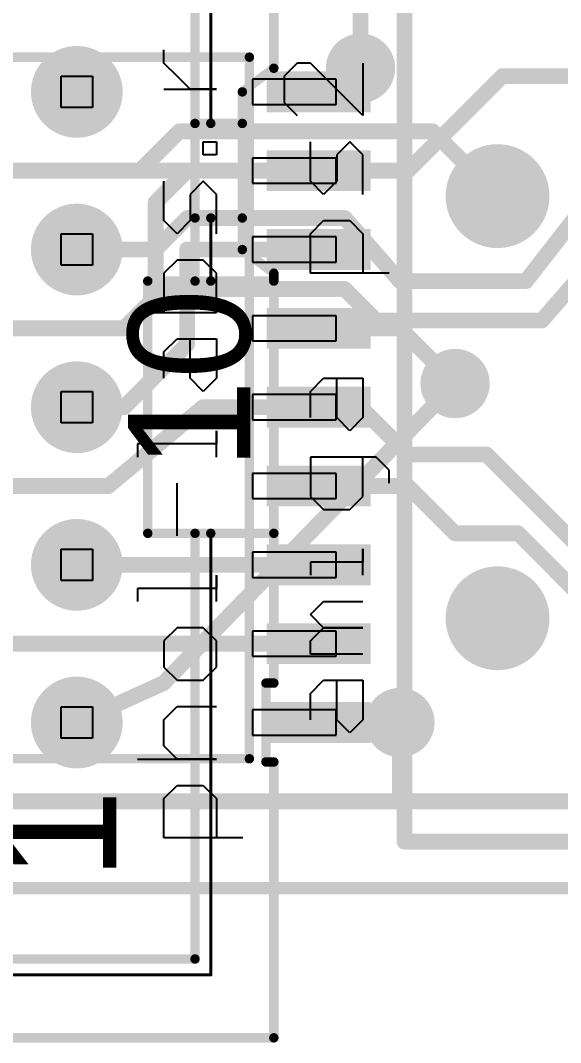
# Model space of a CAD drawing. Header units: millimetres. Extents: x 20 to 63.1, y 15.7 to 51.1.
# Drawn here: x 43.16 to 51.86, y 22.53 to 39 of the extents above; entities that cross this region are included whole.
import ezdxf

# ---------------------------------------------------------------- set-up
doc = ezdxf.new("R2010")
doc.units = ezdxf.units.MM
for name, color, linetype in [('BottomLayer', 5, 'Continuous'), ('BottomPaste', 16, 'Continuous'), ('BottomSolder', 6, 'Continuous'), ('KeepOutLayer', 6, 'Continuous'), ('Mechanical3', 76, 'Continuous'), ('Mechanical4', 56, 'Continuous'), ('Mechanical5', 56, 'Continuous'), ('Mechanical7', 56, 'Continuous'), ('Mechanical8', 56, 'Continuous'), ('MultiLayer', 9, 'Continuous'), ('PadHoleLayer', 156, 'Continuous'), ('TopLayer', 1, 'Continuous'), ('TopOverlay', 2, 'Continuous'), ('TopSolder', 216, 'Continuous'), ('ViaHoleLayer', 16, 'Continuous')]:
    doc.layers.add(name, color=color, linetype=linetype)

# ---------------------------------------------------------------- blocks, each defined once
blk = doc.blocks.new('ML10_1')
at = {"layer": 'BottomLayer', "const_width": 0.664}
for points in [[(-5.158, -1.27, 1), (-4.494, -1.27, 1)], [(-2.618, -1.27, 1), (-1.954, -1.27, 1)], [(-0.078, -1.27, 1), (0.586, -1.27, 1)], [(2.462, -1.27, 1), (3.126, -1.27, 1)], [(5.002, -1.27, 1), (5.666, -1.27, 1)]]:
    blk.add_lwpolyline(points, format="xyb", close=True, dxfattribs=at)
at = {"layer": 'BottomSolder', "const_width": 0.739}
for points in [[(-5.196, -1.27, 1), (-4.456, -1.27, 1)], [(-2.656, -1.27, 1), (-1.916, -1.27, 1)], [(-0.116, -1.27, 1), (0.624, -1.27, 1)], [(2.424, -1.27, 1), (3.164, -1.27, 1)], [(4.964, -1.27, 1), (5.704, -1.27, 1)]]:
    blk.add_lwpolyline(points, format="xyb", close=True, dxfattribs=at)
at = {"layer": 'Mechanical3'}
for p, q in [((-5.08, -1.524), (-5.08, -1.016)), ((-5.08, -1.016), (-4.572, -1.016)), ((-4.572, -1.016), (-4.572, -1.524)), ((-2.54, -1.524), (-2.54, -1.016)), ((-2.54, -1.016), (-2.032, -1.016)), ((-2.032, -1.016), (-2.032, -1.524)), ((0, -1.524), (0, -1.016)), ((0, -1.016), (0.508, -1.016)), ((0.508, -1.016), (0.508, -1.524)), ((2.54, -1.524), (2.54, -1.016)), ((2.54, -1.016), (3.048, -1.016)), ((3.048, -1.016), (3.048, -1.524)), ((5.08, -1.524), (5.08, -1.016)), ((5.08, -1.016), (5.588, -1.016)), ((5.588, -1.016), (5.588, -1.524)), ((-4.572, -1.524), (-5.08, -1.524)), ((-2.032, -1.524), (-2.54, -1.524)), ((0.508, -1.524), (0, -1.524)), ((3.048, -1.524), (2.54, -1.524)), ((5.588, -1.524), (5.08, -1.524))]:
    blk.add_line(p, q, dxfattribs=at)
at = {"layer": 'Mechanical7'}
for points, const_width in [([(-9.906, 4.445), (-9.906, -4.445)], 0.152), ([(-8.89, 3.429), (-8.89, -3.429)], 0.0508), ([(-8.636, 3.175), (-8.636, -3.175)], 0.152), ([(-1.778, -2.413), (-1.778, -3.175)], 0.152), ([(-1.778, -2.413), (2.286, -2.413)], 0.152), ([(2.286, -2.413), (2.286, -3.175)], 0.152), ([(-8.636, -3.175), (-1.778, -3.175)], 0.152), ([(-1.778, -3.175), (-1.778, -3.429)], 0.152), ([(2.286, -3.175), (3.302, -3.175)], 0.152), ([(2.286, -3.175), (2.286, -3.429)], 0.152), ([(3.302, -3.175), (4.826, -3.175)], 0.152), ([(3.302, -3.175), (3.302, -3.429)], 0.152), ([(4.826, -3.175), (4.826, -3.429)], 0.152), ([(4.826, -3.175), (9.144, -3.175)], 0.152), ([(-8.89, -3.429), (-1.778, -3.429)], 0.0508), ([(-1.778, -3.429), (-1.778, -4.445)], 0.152), ([(2.286, -3.429), (2.286, -4.445)], 0.152), ([(2.286, -3.429), (3.302, -3.429)], 0.0508), ([(3.302, -3.429), (3.302, -3.937)], 0.152), ([(4.826, -3.429), (4.826, -3.937)], 0.152), ([(4.826, -3.429), (9.398, -3.429)], 0.0508), ([(2.794, -3.937), (2.413, -4.445)], 0.152), ([(2.794, -3.937), (3.302, -3.937)], 0.152), ([(3.302, -3.937), (4.826, -3.937)], 0.152), ([(4.826, -3.937), (5.334, -3.937)], 0.152), ([(5.334, -3.937), (5.715, -4.445)], 0.152), ([(-5.461, -4.318), (-5.461, -4.445)], 0.152), ([(-5.461, -4.318), (-4.191, -4.318)], 0.152), ([(-4.191, -4.318), (-4.191, -4.445)], 0.152), ([(-9.906, -4.445), (-5.461, -4.445)], 0.152), ([(-4.191, -4.445), (-1.778, -4.445)], 0.152), ([(-1.778, -4.445), (2.286, -4.445)], 0.152), ([(2.286, -4.445), (2.413, -4.445)], 0.152), ([(5.715, -4.445), (10.414, -4.445)], 0.152)]:
    blk.add_lwpolyline(points, dxfattribs=dict(at, const_width=const_width))
for points, const_width in [([(-1.816, -2.413, 1), (-1.74, -2.413, 1)], 0.0762), ([(-1.816, -2.413, 1), (-1.74, -2.413, 1)], 0.0762), ([(2.248, -2.413, 1), (2.324, -2.413, 1)], 0.0762), ([(2.248, -2.413, 1), (2.324, -2.413, 1)], 0.0762), ([(-8.674, -3.175, 1), (-8.598, -3.175, 1)], 0.0762), ([(-8.674, -3.175, 1), (-8.598, -3.175, 1)], 0.0762), ([(-1.816, -3.175, 1), (-1.74, -3.175, 1)], 0.0762), ([(-1.816, -3.175, 1), (-1.74, -3.175, 1)], 0.0762), ([(-1.816, -3.175, 1), (-1.74, -3.175, 1)], 0.0762), ([(2.248, -3.175, 1), (2.324, -3.175, 1)], 0.0762), ([(2.248, -3.175, 1), (2.324, -3.175, 1)], 0.0762), ([(2.248, -3.175, 1), (2.324, -3.175, 1)], 0.0762), ([(3.264, -3.175, 1), (3.34, -3.175, 1)], 0.0762), ([(3.264, -3.175, 1), (3.34, -3.175, 1)], 0.0762), ([(3.264, -3.175, 1), (3.34, -3.175, 1)], 0.0762), ([(4.788, -3.175, 1), (4.864, -3.175, 1)], 0.0762), ([(4.788, -3.175, 1), (4.864, -3.175, 1)], 0.0762), ([(4.788, -3.175, 1), (4.864, -3.175, 1)], 0.0762), ([(-8.903, -3.429, 1), (-8.877, -3.429, 1)], 0.0254), ([(-8.903, -3.429, 1), (-8.877, -3.429, 1)], 0.0254), ([(-1.816, -3.429, 1), (-1.74, -3.429, 1)], 0.0762), ([(-1.816, -3.429, 1), (-1.74, -3.429, 1)], 0.0762), ([(-1.791, -3.429, 1), (-1.765, -3.429, 1)], 0.0254), ([(2.248, -3.429, 1), (2.324, -3.429, 1)], 0.0762), ([(2.248, -3.429, 1), (2.324, -3.429, 1)], 0.0762), ([(2.273, -3.429, 1), (2.299, -3.429, 1)], 0.0254), ([(3.264, -3.429, 1), (3.34, -3.429, 1)], 0.0762), ([(3.264, -3.429, 1), (3.34, -3.429, 1)], 0.0762), ([(3.289, -3.429, 1), (3.315, -3.429, 1)], 0.0254), ([(4.788, -3.429, 1), (4.864, -3.429, 1)], 0.0762), ([(4.788, -3.429, 1), (4.864, -3.429, 1)], 0.0762), ([(4.813, -3.429, 1), (4.839, -3.429, 1)], 0.0254), ([(2.756, -3.937, 1), (2.832, -3.937, 1)], 0.0762), ([(2.756, -3.937, 1), (2.832, -3.937, 1)], 0.0762), ([(3.264, -3.937, 1), (3.34, -3.937, 1)], 0.0762), ([(3.264, -3.937, 1), (3.34, -3.937, 1)], 0.0762), ([(3.264, -3.937, 1), (3.34, -3.937, 1)], 0.0762), ([(4.788, -3.937, 1), (4.864, -3.937, 1)], 0.0762), ([(4.788, -3.937, 1), (4.864, -3.937, 1)], 0.0762), ([(4.788, -3.937, 1), (4.864, -3.937, 1)], 0.0762), ([(5.296, -3.937, 1), (5.372, -3.937, 1)], 0.0762), ([(5.296, -3.937, 1), (5.372, -3.937, 1)], 0.0762), ([(-5.499, -4.318, 1), (-5.423, -4.318, 1)], 0.0762), ([(-5.499, -4.318, 1), (-5.423, -4.318, 1)], 0.0762), ([(-4.229, -4.318, 1), (-4.153, -4.318, 1)], 0.0762), ([(-4.229, -4.318, 1), (-4.153, -4.318, 1)], 0.0762), ([(-9.944, -4.445, 1), (-9.868, -4.445, 1)], 0.0762), ([(-9.944, -4.445, 1), (-9.868, -4.445, 1)], 0.0762), ([(-5.499, -4.445, 1), (-5.423, -4.445, 1)], 0.0762), ([(-5.499, -4.445, 1), (-5.423, -4.445, 1)], 0.0762), ([(-4.229, -4.445, 1), (-4.153, -4.445, 1)], 0.0762), ([(-4.229, -4.445, 1), (-4.153, -4.445, 1)], 0.0762), ([(-1.816, -4.445, 1), (-1.74, -4.445, 1)], 0.0762), ([(-1.816, -4.445, 1), (-1.74, -4.445, 1)], 0.0762), ([(-1.816, -4.445, 1), (-1.74, -4.445, 1)], 0.0762), ([(2.248, -4.445, 1), (2.324, -4.445, 1)], 0.0762), ([(2.248, -4.445, 1), (2.324, -4.445, 1)], 0.0762), ([(2.248, -4.445, 1), (2.324, -4.445, 1)], 0.0762), ([(2.375, -4.445, 1), (2.451, -4.445, 1)], 0.0762), ([(2.375, -4.445, 1), (2.451, -4.445, 1)], 0.0762), ([(5.677, -4.445, 1), (5.753, -4.445, 1)], 0.0762), ([(5.677, -4.445, 1), (5.753, -4.445, 1)], 0.0762)]:
    blk.add_lwpolyline(points, format="xyb", close=True, dxfattribs=dict(at, const_width=const_width))
at = {"layer": 'PadHoleLayer', "const_width": 0.457}
for points in [[(-5.055, -1.27, 1), (-4.597, -1.27, 1)], [(-2.515, -1.27, 1), (-2.057, -1.27, 1)], [(0.025, -1.27, 1), (0.483, -1.27, 1)], [(2.565, -1.27, 1), (3.023, -1.27, 1)], [(5.105, -1.27, 1), (5.563, -1.27, 1)]]:
    blk.add_lwpolyline(points, format="xyb", close=True, dxfattribs=at)
at = {"layer": 'TopLayer', "const_width": 0.664}
for points in [[(-5.158, -1.27, 1), (-4.494, -1.27, 1)], [(-2.618, -1.27, 1), (-1.954, -1.27, 1)], [(-0.078, -1.27, 1), (0.586, -1.27, 1)], [(2.462, -1.27, 1), (3.126, -1.27, 1)], [(5.002, -1.27, 1), (5.666, -1.27, 1)]]:
    blk.add_lwpolyline(points, format="xyb", close=True, dxfattribs=at)
at = {"layer": 'TopSolder', "const_width": 0.739}
for points in [[(-5.196, -1.27, 1), (-4.456, -1.27, 1)], [(-2.656, -1.27, 1), (-1.916, -1.27, 1)], [(-0.116, -1.27, 1), (0.624, -1.27, 1)], [(2.424, -1.27, 1), (3.164, -1.27, 1)], [(4.964, -1.27, 1), (5.704, -1.27, 1)]]:
    blk.add_lwpolyline(points, format="xyb", close=True, dxfattribs=at)
at = {"layer": 'Mechanical7'}
for s, height, p in [('1', 1.968, (-7.366, -1.905)), ('10', 1.9685, (-0.762, -4.064))]:
    blk.add_text(s, height=height, dxfattribs=at).set_placement(p)
blk = doc.blocks.new('MINIDIN6PCB_2')
at = {"layer": 'BottomLayer'}
for points, const_width in [([(-3.527, 4.65, 1), (-2.765, 4.65, 1)], 0.762), ([(3.273, 4.65, 1), (4.035, 4.65, 1)], 0.762), ([(-3.527, 2.15, 1), (-2.765, 2.15, 1)], 0.762), ([(-1.427, 2.15, 1), (-0.665, 2.15, 1)], 0.762), ([(1.173, 2.15, 1), (1.935, 2.15, 1)], 0.762), ([(3.273, 2.15, 1), (4.035, 2.15, 1)], 0.762), ([(-0.613, -1.65, 1), (1.121, -1.65, 1)], 1.734)]:
    blk.add_lwpolyline(points, format="xyb", close=True, dxfattribs=dict(at, const_width=const_width))
at = {"layer": 'BottomSolder'}
for points, const_width in [([(-3.565, 4.65, 1), (-2.728, 4.65, 1)], 0.837), ([(3.236, 4.65, 1), (4.073, 4.65, 1)], 0.837), ([(-3.565, 2.15, 1), (-2.728, 2.15, 1)], 0.837), ([(-1.464, 2.15, 1), (-0.627, 2.15, 1)], 0.837), ([(1.135, 2.15, 1), (1.972, 2.15, 1)], 0.837), ([(3.236, 2.15, 1), (4.073, 2.15, 1)], 0.837), ([(-0.65, -1.65, 1), (1.158, -1.65, 1)], 1.809)]:
    blk.add_lwpolyline(points, format="xyb", close=True, dxfattribs=dict(at, const_width=const_width))
at = {"layer": 'Mechanical5', "const_width": 0.254}
for points in [[(-5.246, -3.85), (-4.746, -3.85)], [(-4.246, -3.85), (-3.746, -3.85)], [(-3.246, -3.85), (-2.746, -3.85)], [(-2.246, -3.85), (-1.746, -3.85)], [(-1.246, -3.85), (-0.746, -3.85)], [(1.254, -3.85), (1.754, -3.85)], [(2.254, -3.85), (2.754, -3.85)], [(3.254, -3.85), (3.754, -3.85)], [(4.254, -3.85), (4.754, -3.85)], [(5.254, -3.85), (5.754, -3.85)], [(-5.246, -4.35), (-5.246, -4.85)], [(5.754, -4.35), (5.754, -4.85)], [(-0.496, -4.85), (0.954, -4.85)], [(-0.496, -4.85), (-0.496, -6.25)], [(0.954, -4.85), (0.954, -6.25)], [(-5.246, -5.35), (-5.246, -5.85)], [(5.754, -5.35), (5.754, -5.85)]]:
    blk.add_lwpolyline(points, dxfattribs=at)
at = {"layer": 'Mechanical5', "const_width": 0.127}
for points in [[(-5.31, -3.85, 1), (-5.183, -3.85, 1)], [(-4.809, -3.85, 1), (-4.682, -3.85, 1)], [(-4.31, -3.85, 1), (-4.183, -3.85, 1)], [(-3.809, -3.85, 1), (-3.682, -3.85, 1)], [(-3.31, -3.85, 1), (-3.183, -3.85, 1)], [(-2.809, -3.85, 1), (-2.682, -3.85, 1)], [(-2.31, -3.85, 1), (-2.183, -3.85, 1)], [(-1.809, -3.85, 1), (-1.682, -3.85, 1)], [(-1.31, -3.85, 1), (-1.183, -3.85, 1)], [(-0.809, -3.85, 1), (-0.682, -3.85, 1)], [(1.19, -3.85, 1), (1.317, -3.85, 1)], [(1.691, -3.85, 1), (1.818, -3.85, 1)], [(2.19, -3.85, 1), (2.317, -3.85, 1)], [(2.691, -3.85, 1), (2.818, -3.85, 1)], [(3.19, -3.85, 1), (3.317, -3.85, 1)], [(3.691, -3.85, 1), (3.818, -3.85, 1)], [(4.19, -3.85, 1), (4.317, -3.85, 1)], [(4.691, -3.85, 1), (4.818, -3.85, 1)], [(5.19, -3.85, 1), (5.317, -3.85, 1)], [(5.691, -3.85, 1), (5.818, -3.85, 1)], [(-5.31, -4.35, 1), (-5.183, -4.35, 1)], [(5.691, -4.35, 1), (5.818, -4.35, 1)], [(-5.31, -4.85, 1), (-5.183, -4.85, 1)], [(-0.56, -4.85, 1), (-0.433, -4.85, 1)], [(-0.56, -4.85, 1), (-0.433, -4.85, 1)], [(0.891, -4.85, 1), (1.018, -4.85, 1)], [(0.891, -4.85, 1), (1.018, -4.85, 1)], [(5.691, -4.85, 1), (5.818, -4.85, 1)], [(-5.31, -5.35, 1), (-5.183, -5.35, 1)], [(5.691, -5.35, 1), (5.818, -5.35, 1)], [(-5.31, -5.85, 1), (-5.183, -5.85, 1)], [(5.691, -5.85, 1), (5.818, -5.85, 1)], [(-0.56, -6.25, 1), (-0.433, -6.25, 1)], [(0.891, -6.25, 1), (1.018, -6.25, 1)]]:
    blk.add_lwpolyline(points, format="xyb", close=True, dxfattribs=at)
at = {"layer": 'Mechanical7', "const_width": 0.254}
for points in [[(-6.746, 6.15), (-6.746, -6.25)], [(-6.746, 6.15), (7.254, 6.15)], [(7.254, 6.15), (7.254, -6.25)], [(-6.746, -6.25), (7.254, -6.25)]]:
    blk.add_lwpolyline(points, dxfattribs=at)
at = {"layer": 'Mechanical7', "const_width": 0.127}
for points in [[(-6.809, 6.15, 1), (-6.682, 6.15, 1)], [(-6.809, 6.15, 1), (-6.682, 6.15, 1)], [(7.19, 6.15, 1), (7.317, 6.15, 1)], [(7.19, 6.15, 1), (7.317, 6.15, 1)], [(-6.809, -6.25, 1), (-6.682, -6.25, 1)], [(-6.809, -6.25, 1), (-6.682, -6.25, 1)], [(7.19, -6.25, 1), (7.317, -6.25, 1)], [(7.19, -6.25, 1), (7.317, -6.25, 1)]]:
    blk.add_lwpolyline(points, format="xyb", close=True, dxfattribs=at)
at = {"layer": 'MultiLayer', "const_width": 0.762}
for points in [[(-3.527, 4.65, 1), (-2.765, 4.65, 1)], [(3.273, 4.65, 1), (4.035, 4.65, 1)], [(-3.527, 2.15, 1), (-2.765, 2.15, 1)], [(-1.427, 2.15, 1), (-0.665, 2.15, 1)], [(1.173, 2.15, 1), (1.935, 2.15, 1)], [(3.273, 2.15, 1), (4.035, 2.15, 1)]]:
    blk.add_lwpolyline(points, format="xyb", close=True, dxfattribs=at)
at = {"layer": 'PadHoleLayer'}
for points, const_width in [([(-3.4, 4.65, 1), (-2.892, 4.65, 1)], 0.508), ([(3.4, 4.65, 1), (3.908, 4.65, 1)], 0.508), ([(-3.4, 2.15, 1), (-2.892, 2.15, 1)], 0.508), ([(-1.3, 2.15, 1), (-0.792, 2.15, 1)], 0.508), ([(1.3, 2.15, 1), (1.808, 2.15, 1)], 0.508), ([(3.4, 2.15, 1), (3.908, 2.15, 1)], 0.508), ([(-0.324, -1.65, 1), (0.832, -1.65, 1)], 1.156)]:
    blk.add_lwpolyline(points, format="xyb", close=True, dxfattribs=dict(at, const_width=const_width))
at = {"layer": 'TopLayer'}
for points, const_width in [([(-3.527, 4.65, 1), (-2.765, 4.65, 1)], 0.762), ([(3.273, 4.65, 1), (4.035, 4.65, 1)], 0.762), ([(-3.527, 2.15, 1), (-2.765, 2.15, 1)], 0.762), ([(-1.427, 2.15, 1), (-0.665, 2.15, 1)], 0.762), ([(1.173, 2.15, 1), (1.935, 2.15, 1)], 0.762), ([(3.273, 2.15, 1), (4.035, 2.15, 1)], 0.762), ([(-0.613, -1.65, 1), (1.121, -1.65, 1)], 1.734)]:
    blk.add_lwpolyline(points, format="xyb", close=True, dxfattribs=dict(at, const_width=const_width))
at = {"layer": 'TopSolder'}
for points, const_width in [([(-3.565, 4.65, 1), (-2.728, 4.65, 1)], 0.837), ([(3.236, 4.65, 1), (4.073, 4.65, 1)], 0.837), ([(-3.565, 2.15, 1), (-2.728, 2.15, 1)], 0.837), ([(-1.464, 2.15, 1), (-0.627, 2.15, 1)], 0.837), ([(1.135, 2.15, 1), (1.972, 2.15, 1)], 0.837), ([(3.236, 2.15, 1), (4.073, 2.15, 1)], 0.837), ([(-0.65, -1.65, 1), (1.158, -1.65, 1)], 1.809)]:
    blk.add_lwpolyline(points, format="xyb", close=True, dxfattribs=dict(at, const_width=const_width))
blk = doc.blocks.new('SO18_10101020_B_3')
at = {"layer": 'BottomLayer'}
for points in [[(-5.588, 4.026), (-5.08, 4.026), (-5.588, 5.55), (-5.08, 5.55)], [(-4.318, 4.026), (-3.81, 4.026), (-4.318, 5.55), (-3.81, 5.55)], [(-3.048, 4.026), (-2.54, 4.026), (-3.048, 5.55), (-2.54, 5.55)], [(-1.778, 4.026), (-1.27, 4.026), (-1.778, 5.55), (-1.27, 5.55)], [(-0.508, 4.026), (0, 4.026), (-0.508, 5.55), (0, 5.55)], [(0.762, 4.026), (1.27, 4.026), (0.762, 5.55), (1.27, 5.55)], [(2.032, 4.026), (2.54, 4.026), (2.032, 5.55), (2.54, 5.55)], [(3.302, 4.026), (3.81, 4.026), (3.302, 5.55), (3.81, 5.55)], [(4.572, 4.026), (5.08, 4.026), (4.572, 5.55), (5.08, 5.55)], [(-5.588, -5.55), (-5.08, -5.55), (-5.588, -4.026), (-5.08, -4.026)], [(-4.318, -5.55), (-3.81, -5.55), (-4.318, -4.026), (-3.81, -4.026)], [(-3.048, -5.55), (-2.54, -5.55), (-3.048, -4.026), (-2.54, -4.026)], [(-1.778, -5.55), (-1.27, -5.55), (-1.778, -4.026), (-1.27, -4.026)], [(-0.508, -5.55), (0, -5.55), (-0.508, -4.026), (0, -4.026)], [(0.762, -5.55), (1.27, -5.55), (0.762, -4.026), (1.27, -4.026)], [(2.032, -5.55), (2.54, -5.55), (2.032, -4.026), (2.54, -4.026)], [(3.302, -5.55), (3.81, -5.55), (3.302, -4.026), (3.81, -4.026)], [(4.572, -5.55), (5.08, -5.55), (4.572, -4.026), (5.08, -4.026)]]:
    blk.add_solid(points, dxfattribs=at)
at = {"layer": 'BottomPaste'}
for points in [[(-5.588, 4.026), (-5.08, 4.026), (-5.588, 5.55), (-5.08, 5.55)], [(-4.318, 4.026), (-3.81, 4.026), (-4.318, 5.55), (-3.81, 5.55)], [(-3.048, 4.026), (-2.54, 4.026), (-3.048, 5.55), (-2.54, 5.55)], [(-1.778, 4.026), (-1.27, 4.026), (-1.778, 5.55), (-1.27, 5.55)], [(-0.508, 4.026), (0, 4.026), (-0.508, 5.55), (0, 5.55)], [(0.762, 4.026), (1.27, 4.026), (0.762, 5.55), (1.27, 5.55)], [(2.032, 4.026), (2.54, 4.026), (2.032, 5.55), (2.54, 5.55)], [(3.302, 4.026), (3.81, 4.026), (3.302, 5.55), (3.81, 5.55)], [(4.572, 4.026), (5.08, 4.026), (4.572, 5.55), (5.08, 5.55)], [(-5.588, -5.55), (-5.08, -5.55), (-5.588, -4.026), (-5.08, -4.026)], [(-4.318, -5.55), (-3.81, -5.55), (-4.318, -4.026), (-3.81, -4.026)], [(-3.048, -5.55), (-2.54, -5.55), (-3.048, -4.026), (-2.54, -4.026)], [(-1.778, -5.55), (-1.27, -5.55), (-1.778, -4.026), (-1.27, -4.026)], [(-0.508, -5.55), (0, -5.55), (-0.508, -4.026), (0, -4.026)], [(0.762, -5.55), (1.27, -5.55), (0.762, -4.026), (1.27, -4.026)], [(2.032, -5.55), (2.54, -5.55), (2.032, -4.026), (2.54, -4.026)], [(3.302, -5.55), (3.81, -5.55), (3.302, -4.026), (3.81, -4.026)], [(4.572, -5.55), (5.08, -5.55), (4.572, -4.026), (5.08, -4.026)]]:
    blk.add_solid(points, dxfattribs=at)
at = {"layer": 'BottomSolder'}
for points in [[(-5.663, 3.951), (-5.005, 3.951), (-5.663, 5.625), (-5.005, 5.625)], [(-4.393, 3.951), (-3.735, 3.951), (-4.393, 5.625), (-3.735, 5.625)], [(-3.123, 3.951), (-2.465, 3.951), (-3.123, 5.625), (-2.465, 5.625)], [(-1.853, 3.951), (-1.195, 3.951), (-1.853, 5.625), (-1.195, 5.625)], [(-0.583, 3.951), (0.075, 3.951), (-0.583, 5.625), (0.075, 5.625)], [(0.687, 3.951), (1.345, 3.951), (0.687, 5.625), (1.345, 5.625)], [(1.957, 3.951), (2.615, 3.951), (1.957, 5.625), (2.615, 5.625)], [(3.227, 3.951), (3.885, 3.951), (3.227, 5.625), (3.885, 5.625)], [(4.497, 3.951), (5.155, 3.951), (4.497, 5.625), (5.155, 5.625)], [(-5.663, -5.625), (-5.005, -5.625), (-5.663, -3.951), (-5.005, -3.951)], [(-4.393, -5.625), (-3.735, -5.625), (-4.393, -3.951), (-3.735, -3.951)], [(-3.123, -5.625), (-2.465, -5.625), (-3.123, -3.951), (-2.465, -3.951)], [(-1.853, -5.625), (-1.195, -5.625), (-1.853, -3.951), (-1.195, -3.951)], [(-0.583, -5.625), (0.075, -5.625), (-0.583, -3.951), (0.075, -3.951)], [(0.687, -5.625), (1.345, -5.625), (0.687, -3.951), (1.345, -3.951)], [(1.957, -5.625), (2.615, -5.625), (1.957, -3.951), (2.615, -3.951)], [(3.227, -5.625), (3.885, -5.625), (3.227, -3.951), (3.885, -3.951)], [(4.497, -5.625), (5.155, -5.625), (4.497, -3.951), (5.155, -3.951)]]:
    blk.add_solid(points, dxfattribs=at)
at = {"layer": 'Mechanical4'}
for p, q in [((-5.131, 5.093), (-5.537, 5.093)), ((-5.537, 5.093), (-5.537, 3.747)), ((-5.131, 3.747), (-5.131, 5.093)), ((-3.861, 5.093), (-4.267, 5.093)), ((-4.267, 5.093), (-4.267, 3.747)), ((-3.861, 3.747), (-3.861, 5.093)), ((-2.591, 5.093), (-2.997, 5.093)), ((-2.997, 5.093), (-2.997, 3.747)), ((-2.591, 3.747), (-2.591, 5.093)), ((-1.321, 5.093), (-1.727, 5.093)), ((-1.727, 5.093), (-1.727, 3.747)), ((-1.321, 3.747), (-1.321, 5.093)), ((-0.051, 5.093), (-0.457, 5.093)), ((-0.457, 5.093), (-0.457, 3.747)), ((-0.051, 3.747), (-0.051, 5.093)), ((1.219, 5.093), (0.813, 5.093)), ((0.813, 5.093), (0.813, 3.747)), ((1.219, 3.747), (1.219, 5.093)), ((2.489, 5.093), (2.083, 5.093)), ((2.083, 5.093), (2.083, 3.747)), ((2.489, 3.747), (2.489, 5.093)), ((3.759, 5.093), (3.353, 5.093)), ((3.353, 5.093), (3.353, 3.747)), ((3.759, 3.747), (3.759, 5.093)), ((5.029, 5.093), (4.623, 5.093)), ((4.623, 5.093), (4.623, 3.747)), ((5.029, 3.747), (5.029, 5.093)), ((-5.537, 3.747), (-5.131, 3.747)), ((-4.267, 3.747), (-3.861, 3.747)), ((-2.997, 3.747), (-2.591, 3.747)), ((-1.727, 3.747), (-1.321, 3.747)), ((-0.457, 3.747), (-0.051, 3.747)), ((0.813, 3.747), (1.219, 3.747)), ((2.083, 3.747), (2.489, 3.747)), ((3.353, 3.747), (3.759, 3.747)), ((4.623, 3.747), (5.029, 3.747)), ((-5.131, -3.721), (-5.537, -3.721)), ((-5.537, -3.721), (-5.537, -5.067)), ((-5.131, -5.067), (-5.131, -3.721)), ((-3.861, -3.721), (-4.267, -3.721)), ((-4.267, -3.721), (-4.267, -5.067)), ((-3.861, -5.067), (-3.861, -3.721)), ((-2.591, -3.721), (-2.997, -3.721)), ((-2.997, -3.721), (-2.997, -5.067)), ((-2.591, -5.067), (-2.591, -3.721)), ((-1.321, -3.721), (-1.727, -3.721)), ((-1.727, -3.721), (-1.727, -5.067)), ((-1.321, -5.067), (-1.321, -3.721)), ((-0.051, -3.721), (-0.457, -3.721)), ((-0.457, -3.721), (-0.457, -5.067)), ((-0.051, -5.067), (-0.051, -3.721)), ((1.219, -3.721), (0.813, -3.721)), ((0.813, -3.721), (0.813, -5.067)), ((1.219, -5.067), (1.219, -3.721)), ((2.489, -3.721), (2.083, -3.721)), ((2.083, -3.721), (2.083, -5.067)), ((2.489, -5.067), (2.489, -3.721)), ((3.759, -3.721), (3.353, -3.721)), ((3.353, -3.721), (3.353, -5.067)), ((3.759, -5.067), (3.759, -3.721)), ((5.029, -3.721), (4.623, -3.721)), ((4.623, -3.721), (4.623, -5.067)), ((5.029, -5.067), (5.029, -3.721)), ((-5.537, -5.067), (-5.131, -5.067)), ((-4.267, -5.067), (-3.861, -5.067)), ((-2.997, -5.067), (-2.591, -5.067)), ((-1.727, -5.067), (-1.321, -5.067)), ((-0.457, -5.067), (-0.051, -5.067)), ((0.813, -5.067), (1.219, -5.067)), ((2.083, -5.067), (2.489, -5.067)), ((3.353, -5.067), (3.759, -5.067)), ((4.623, -5.067), (5.029, -5.067))]:
    blk.add_line(p, q, dxfattribs=at)
at = {"layer": 'Mechanical8', "const_width": 0.152}
for points in [[(-5.918, 3.696), (-5.918, -3.67)], [(-5.918, 3.696), (5.385, 3.696)], [(5.385, 3.696), (5.385, -3.67)], [(-5.918, -3.67), (5.385, -3.67)]]:
    blk.add_lwpolyline(points, dxfattribs=at)
at = {"layer": 'Mechanical8'}
for points, const_width in [([(-5.956, 3.696, 1), (-5.88, 3.696, 1)], 0.0762), ([(-5.956, 3.696, 1), (-5.88, 3.696, 1)], 0.0762), ([(5.347, 3.696, 1), (5.423, 3.696, 1)], 0.0762), ([(5.347, 3.696, 1), (5.423, 3.696, 1)], 0.0762), ([(-4.394, 2.781, 1), (-5.461, 2.781, 1)], 0.152), ([(-5.499, 2.781, 1), (-5.423, 2.781, 1)], 0.0762), ([(-4.432, 2.781, 1), (-4.356, 2.781, 1)], 0.0762), ([(-5.956, -3.67, 1), (-5.88, -3.67, 1)], 0.0762), ([(-5.956, -3.67, 1), (-5.88, -3.67, 1)], 0.0762), ([(5.347, -3.67, 1), (5.423, -3.67, 1)], 0.0762), ([(5.347, -3.67, 1), (5.423, -3.67, 1)], 0.0762)]:
    blk.add_lwpolyline(points, format="xyb", close=True, dxfattribs=dict(at, const_width=const_width))

msp = doc.modelspace()

# ---------------------------------------------------------------- linework, layer by layer
at = {"layer": 'BottomLayer'}
for points, const_width in [([(48.362, 38.227, 1), (48.92, 38.227, 1)], 0.559), ([(48.578, 38.227, 1), (48.705, 38.227, 1)], 0.127), ([(47.269, 37.846, 1), (47.396, 37.846, 1)], 0.127), ([(48.578, 37.846, 1), (48.705, 37.846, 1)], 0.127), ([(48.578, 37.846, 1), (48.705, 37.846, 1)], 0.127), ([(45.657, 37.211, 1), (45.783, 37.211, 1)], 0.127), ([(45.657, 37.211, 1), (45.783, 37.211, 1)], 0.127), ([(49.741, 37.211, 1), (49.868, 37.211, 1)], 0.127), ([(49.741, 37.211, 1), (49.868, 37.211, 1)], 0.127), ([(45.022, 36.576, 1), (45.148, 36.576, 1)], 0.127), ([(45.022, 36.576, 1), (45.148, 36.576, 1)], 0.127), ([(45.783, 36.576, 1), (45.91, 36.576, 1)], 0.127), ([(45.783, 36.576, 1), (45.91, 36.576, 1)], 0.127), ([(47.269, 36.576, 1), (47.396, 36.576, 1)], 0.127), ([(50.786, 36.244, 1), (50.913, 36.244, 1)], 0.127), ([(50.786, 36.166, 1), (50.913, 36.166, 1)], 0.127), ([(50.786, 36.166, 1), (50.913, 36.166, 1)], 0.127), ([(45.275, 36.068, 1), (45.403, 36.068, 1)], 0.127), ([(45.275, 36.068, 1), (45.403, 36.068, 1)], 0.127), ([(45.783, 35.306, 1), (45.91, 35.306, 1)], 0.127), ([(45.783, 35.306, 1), (45.91, 35.306, 1)], 0.127), ([(47.269, 35.306, 1), (47.396, 35.306, 1)], 0.127), ([(47.269, 35.306, 1), (47.396, 35.306, 1)], 0.127), ([(47.307, 35.306, 1), (47.434, 35.306, 1)], 0.127), ([(45.275, 34.544, 1), (45.403, 34.544, 1)], 0.127), ([(45.275, 34.544, 1), (45.403, 34.544, 1)], 0.127), ([(44.767, 34.036, 1), (44.895, 34.036, 1)], 0.127), ([(44.767, 34.036, 1), (44.895, 34.036, 1)], 0.127), ([(47.269, 34.036, 1), (47.396, 34.036, 1)], 0.127), ([(48.12, 34.036, 1), (48.247, 34.036, 1)], 0.127), ([(48.12, 34.036, 1), (48.247, 34.036, 1)], 0.127), ([(49.212, 34.036, 1), (49.339, 34.036, 1)], 0.127), ([(49.212, 34.036, 1), (49.339, 34.036, 1)], 0.127), ([(45.783, 33.782, 1), (45.91, 33.782, 1)], 0.127), ([(45.783, 33.782, 1), (45.91, 33.782, 1)], 0.127), ([(49.886, 33.147, 1), (50.444, 33.147, 1)], 0.559), ([(50.101, 33.147, 1), (50.228, 33.147, 1)], 0.127), ([(44.005, 32.766, 1), (44.133, 32.766, 1)], 0.127), ([(44.767, 32.766, 1), (44.895, 32.766, 1)], 0.127), ([(44.767, 32.766, 1), (44.895, 32.766, 1)], 0.127), ([(46.037, 32.766, 1), (46.164, 32.766, 1)], 0.127), ([(46.037, 32.766, 1), (46.164, 32.766, 1)], 0.127), ([(48.578, 32.766, 1), (48.705, 32.766, 1)], 0.127), ([(48.578, 32.766, 1), (48.705, 32.766, 1)], 0.127), ([(49.339, 32.004, 1), (49.467, 32.004, 1)], 0.127), ([(49.339, 32.004, 1), (49.467, 32.004, 1)], 0.127), ([(50.609, 32.004, 1), (50.736, 32.004, 1)], 0.127), ([(50.609, 32.004, 1), (50.736, 32.004, 1)], 0.127), ([(44.513, 31.496, 1), (44.641, 31.496, 1)], 0.127), ([(44.513, 31.496, 1), (44.641, 31.496, 1)], 0.127), ([(47.269, 31.496, 1), (47.396, 31.496, 1)], 0.127), ([(47.904, 31.496, 1), (48.031, 31.496, 1)], 0.127), ([(47.904, 31.496, 1), (48.031, 31.496, 1)], 0.127), ([(49.339, 31.496, 1), (49.467, 31.496, 1)], 0.127), ([(49.339, 31.496, 1), (49.467, 31.496, 1)], 0.127), ([(50.101, 30.734, 1), (50.228, 30.734, 1)], 0.127), ([(50.101, 30.734, 1), (50.228, 30.734, 1)], 0.127), ([(51.117, 30.734, 1), (51.245, 30.734, 1)], 0.127), ([(51.117, 30.734, 1), (51.245, 30.734, 1)], 0.127), ([(44.005, 30.226, 1), (44.133, 30.226, 1)], 0.127), ([(47.269, 30.226, 1), (47.396, 30.226, 1)], 0.127), ([(47.269, 28.956, 1), (47.396, 28.956, 1)], 0.127), ([(48.997, 27.686, 1), (49.555, 27.686, 1)], 0.559), ([(47.269, 27.686, 1), (47.396, 27.686, 1)], 0.127), ([(48.12, 27.686, 1), (48.247, 27.686, 1)], 0.127), ([(48.12, 27.686, 1), (48.247, 27.686, 1)], 0.127), ([(49.212, 27.686, 1), (49.339, 27.686, 1)], 0.127)]:
    msp.add_lwpolyline(points, format="xyb", close=True, dxfattribs=dict(at, const_width=const_width))
at = {"layer": 'BottomLayer', "const_width": 0.254}
for points in [[(48.641, 37.846), (48.641, 38.227)], [(47.333, 37.846), (48.641, 37.846)], [(45.085, 36.576), (45.72, 37.211)], [(45.72, 37.211), (49.804, 37.211)], [(49.804, 37.211), (50.849, 36.166)], [(40.767, 36.576), (45.085, 36.576)], [(45.339, 36.068), (45.847, 36.576)], [(45.847, 36.576), (47.333, 36.576)], [(50.849, 36.166), (50.849, 36.244)], [(45.339, 34.544), (45.339, 36.068)], [(45.847, 33.782), (45.847, 35.306)], [(45.847, 35.306), (47.333, 35.306)], [(47.333, 35.306), (47.371, 35.306)], [(44.831, 34.036), (45.339, 34.544)], [(42.545, 34.036), (44.831, 34.036)], [(47.333, 34.036), (48.184, 34.036)], [(48.184, 34.036), (49.276, 34.036)], [(49.276, 34.036), (50.165, 33.147)], [(44.831, 32.766), (45.847, 33.782)], [(44.069, 32.766), (44.831, 32.766)], [(44.577, 31.496), (46.101, 32.766)], [(46.101, 32.766), (48.641, 32.766)], [(48.641, 32.766), (49.403, 32.004)], [(49.403, 32.004), (50.673, 32.004)], [(50.673, 32.004), (53.311, 29.366)], [(42.799, 31.496), (44.577, 31.496)], [(47.333, 31.496), (47.968, 31.496)], [(47.968, 31.496), (49.403, 31.496)], [(49.403, 31.496), (50.165, 30.734)], [(50.165, 30.734), (51.181, 30.734)], [(51.181, 30.734), (52.197, 29.718)], [(44.069, 30.226), (47.333, 30.226)], [(40.767, 28.956), (47.333, 28.956)], [(47.333, 27.686), (48.184, 27.686)], [(48.184, 27.686), (49.276, 27.686)], [(36.195, 26.416), (60.452, 26.416)]]:
    msp.add_lwpolyline(points, dxfattribs=at)
at = {"layer": 'KeepOutLayer', "const_width": 0.2}
msp.add_lwpolyline([(31.877, 25.019), (62.992, 25.019)], dxfattribs=at)
at = {"layer": 'MultiLayer', "const_width": 0.559}
for points in [[(48.362, 38.227, 1), (48.92, 38.227, 1)], [(49.886, 33.147, 1), (50.444, 33.147, 1)], [(48.997, 27.686, 1), (49.555, 27.686, 1)]]:
    msp.add_lwpolyline(points, format="xyb", close=True, dxfattribs=at)
at = {"layer": 'TopLayer', "const_width": 0.254}
for points in [[(48.641, 38.227), (48.641, 39.37)], [(49.403, 36.576), (50.927, 38.1)], [(50.927, 38.1), (55.753, 38.1)], [(37.465, 36.576), (49.403, 36.576)], [(51.562, 34.163), (53.311, 36.166)], [(51.308, 34.798), (52.197, 35.941)], [(45.339, 35.306), (45.847, 35.814)], [(45.847, 35.814), (48.387, 35.814)], [(48.387, 35.814), (49.276, 34.798)], [(44.069, 35.306), (45.339, 35.306)], [(49.276, 34.798), (51.308, 34.798)], [(44.831, 34.036), (45.466, 34.671)], [(45.466, 34.671), (48.387, 34.671)], [(48.387, 34.671), (48.895, 34.163)], [(48.895, 34.163), (51.562, 34.163)], [(42.799, 34.036), (44.831, 34.036)], [(45.466, 28.321), (50.165, 33.147)], [(44.069, 27.686), (45.466, 28.321)], [(49.276, 26.416), (49.276, 27.686)], [(35.687, 26.416), (49.276, 26.416)]]:
    msp.add_lwpolyline(points, dxfattribs=at)
at = {"layer": 'TopLayer'}
for points, const_width in [([(48.362, 38.227, 1), (48.92, 38.227, 1)], 0.559), ([(48.578, 38.227, 1), (48.705, 38.227, 1)], 0.127), ([(50.863, 38.1, 1), (50.99, 38.1, 1)], 0.127), ([(50.863, 38.1, 1), (50.99, 38.1, 1)], 0.127), ([(49.339, 36.576, 1), (49.467, 36.576, 1)], 0.127), ([(49.339, 36.576, 1), (49.467, 36.576, 1)], 0.127), ([(45.783, 35.814, 1), (45.91, 35.814, 1)], 0.127), ([(45.783, 35.814, 1), (45.91, 35.814, 1)], 0.127), ([(48.324, 35.814, 1), (48.45, 35.814, 1)], 0.127), ([(48.324, 35.814, 1), (48.45, 35.814, 1)], 0.127), ([(44.005, 35.306, 1), (44.133, 35.306, 1)], 0.127), ([(45.275, 35.306, 1), (45.403, 35.306, 1)], 0.127), ([(45.275, 35.306, 1), (45.403, 35.306, 1)], 0.127), ([(49.212, 34.798, 1), (49.339, 34.798, 1)], 0.127), ([(49.212, 34.798, 1), (49.339, 34.798, 1)], 0.127), ([(51.245, 34.798, 1), (51.371, 34.798, 1)], 0.127), ([(51.245, 34.798, 1), (51.371, 34.798, 1)], 0.127), ([(45.403, 34.671, 1), (45.529, 34.671, 1)], 0.127), ([(45.403, 34.671, 1), (45.529, 34.671, 1)], 0.127), ([(48.324, 34.671, 1), (48.45, 34.671, 1)], 0.127), ([(48.324, 34.671, 1), (48.45, 34.671, 1)], 0.127), ([(48.831, 34.163, 1), (48.958, 34.163, 1)], 0.127), ([(48.831, 34.163, 1), (48.958, 34.163, 1)], 0.127), ([(51.498, 34.163, 1), (51.626, 34.163, 1)], 0.127), ([(51.498, 34.163, 1), (51.626, 34.163, 1)], 0.127), ([(44.767, 34.036, 1), (44.895, 34.036, 1)], 0.127), ([(44.767, 34.036, 1), (44.895, 34.036, 1)], 0.127), ([(49.886, 33.147, 1), (50.444, 33.147, 1)], 0.559), ([(50.101, 33.147, 1), (50.228, 33.147, 1)], 0.127), ([(45.403, 28.321, 1), (45.529, 28.321, 1)], 0.127), ([(45.403, 28.321, 1), (45.529, 28.321, 1)], 0.127), ([(48.997, 27.686, 1), (49.555, 27.686, 1)], 0.559), ([(44.005, 27.686, 1), (44.133, 27.686, 1)], 0.127), ([(49.212, 27.686, 1), (49.339, 27.686, 1)], 0.127), ([(49.212, 26.416, 1), (49.339, 26.416, 1)], 0.127), ([(49.212, 26.416, 1), (49.339, 26.416, 1)], 0.127)]:
    msp.add_lwpolyline(points, format="xyb", close=True, dxfattribs=dict(at, const_width=const_width))
at = {"layer": 'TopOverlay'}
for p, q in [((45.472, 38.311), (45.472, 38.523)), ((45.684, 38.099), (45.472, 38.311)), ((47.622, 38.311), (47.41, 38.099)), ((47.834, 38.311), (47.622, 38.311)), ((48.68, 37.465), (47.834, 38.311)), ((48.68, 38.311), (48.68, 37.465)), ((45.896, 37.888), (45.684, 38.099)), ((47.41, 38.099), (47.41, 37.676)), ((45.472, 37.888), (46.319, 37.888)), ((46.319, 37.888), (45.896, 37.888)), ((47.41, 37.676), (47.622, 37.465)), ((46.107, 36.83), (46.107, 37.041)), ((46.107, 37.041), (46.319, 37.041)), ((46.319, 37.041), (46.319, 36.83)), ((47.834, 36.407), (47.834, 37.041)), ((48.468, 37.041), (48.257, 36.83)), ((48.68, 36.83), (48.468, 37.041)), ((46.319, 36.83), (46.107, 36.83)), ((48.257, 36.83), (48.257, 36.407)), ((48.68, 36.195), (48.68, 36.83)), ((45.472, 35.772), (45.472, 36.407)), ((46.107, 36.407), (45.896, 36.195)), ((46.319, 36.195), (46.107, 36.407)), ((48.045, 36.195), (47.834, 36.407)), ((48.257, 36.407), (48.045, 36.195)), ((45.896, 36.195), (45.896, 35.772)), ((46.319, 35.56), (46.319, 36.195)), ((45.684, 35.56), (45.472, 35.772)), ((45.896, 35.772), (45.684, 35.56)), ((47.834, 35.56), (48.045, 35.772)), ((48.045, 35.772), (48.468, 35.772)), ((48.468, 35.772), (48.68, 35.56)), ((47.834, 34.925), (47.834, 35.56)), ((48.68, 35.56), (48.68, 34.925)), ((45.684, 35.137), (45.472, 34.925)), ((45.896, 35.137), (45.684, 35.137)), ((46.107, 35.137), (45.896, 35.137)), ((46.319, 34.925), (46.107, 35.137)), ((45.472, 34.925), (45.472, 34.291)), ((46.319, 34.291), (46.319, 34.925)), ((49.103, 34.925), (47.834, 34.925)), ((45.049, 34.291), (46.319, 34.291)), ((45.472, 33.656), (45.684, 33.867)), ((45.684, 33.867), (46.319, 33.867)), ((45.896, 33.233), (45.896, 33.867)), ((46.319, 33.867), (46.319, 33.233)), ((45.472, 33.233), (45.472, 33.656)), ((46.107, 33.021), (45.896, 33.233)), ((46.319, 33.233), (46.107, 33.021)), ((47.834, 33.021), (48.045, 33.233)), ((48.045, 33.233), (48.68, 33.233)), ((48.257, 32.598), (48.257, 33.233)), ((48.68, 33.233), (48.68, 32.598)), ((47.834, 32.598), (47.834, 33.021)), ((48.468, 32.386), (48.257, 32.598)), ((48.68, 32.598), (48.468, 32.386)), ((46.319, 31.963), (46.319, 32.386)), ((46.319, 32.386), (46.319, 32.175)), ((46.319, 32.175), (45.049, 32.175)), ((45.049, 32.175), (45.049, 31.963)), ((48.892, 31.963), (47.834, 31.963)), ((47.834, 31.963), (47.834, 31.328)), ((48.68, 31.328), (48.68, 31.963)), ((49.103, 31.751), (48.892, 31.963)), ((49.103, 31.54), (49.103, 31.751)), ((45.684, 30.693), (45.684, 31.54)), ((47.834, 31.328), (48.045, 31.117)), ((48.468, 31.117), (48.68, 31.328)), ((48.045, 31.117), (48.468, 31.117)), ((48.68, 30.059), (48.68, 30.482)), ((48.68, 30.482), (48.68, 30.27)), ((48.68, 30.27), (47.834, 30.27)), ((47.834, 30.27), (47.834, 30.059)), ((46.319, 29.635), (46.319, 30.059)), ((46.319, 30.059), (46.319, 29.847)), ((46.319, 29.847), (45.049, 29.847)), ((45.049, 29.847), (45.049, 29.635)), ((47.834, 29.424), (48.045, 29.635)), ((48.045, 29.635), (48.68, 29.635)), ((48.045, 29.212), (47.834, 29.424)), ((45.684, 29.212), (45.472, 29.001)), ((46.107, 29.212), (45.684, 29.212)), ((46.319, 29.001), (46.107, 29.212)), ((47.834, 29.001), (48.045, 29.212)), ((48.045, 29.212), (48.68, 29.212)), ((48.68, 29.212), (48.045, 29.212)), ((45.472, 29.001), (45.472, 28.577)), ((46.319, 28.577), (46.319, 29.001)), ((47.834, 28.789), (47.834, 29.001)), ((48.68, 28.789), (47.834, 28.789)), ((45.472, 28.577), (45.684, 28.366)), ((46.107, 28.366), (46.319, 28.577)), ((45.684, 28.366), (46.107, 28.366)), ((47.834, 28.154), (48.045, 28.366)), ((48.045, 28.366), (48.68, 28.366)), ((48.257, 27.731), (48.257, 28.366)), ((48.68, 28.366), (48.68, 27.731)), ((47.834, 27.731), (47.834, 28.154)), ((45.472, 27.731), (45.684, 27.943)), ((45.684, 27.943), (46.319, 27.943)), ((45.472, 27.308), (45.472, 27.731)), ((48.468, 27.52), (48.257, 27.731)), ((48.68, 27.731), (48.468, 27.52)), ((45.684, 27.096), (45.472, 27.308)), ((45.049, 27.096), (46.319, 27.096)), ((46.319, 27.096), (45.684, 27.096)), ((45.472, 26.462), (45.684, 26.673)), ((45.684, 26.673), (46.107, 26.673)), ((46.107, 26.673), (46.319, 26.462)), ((45.472, 25.827), (45.472, 26.462)), ((46.319, 26.462), (46.319, 25.827)), ((46.742, 25.827), (45.472, 25.827))]:
    msp.add_line(p, q, dxfattribs=at)
at = {"layer": 'ViaHoleLayer', "const_width": 0.356}
for points in [[(48.463, 38.227, 1), (48.819, 38.227, 1)], [(49.987, 33.147, 1), (50.343, 33.147, 1)], [(49.098, 27.686, 1), (49.454, 27.686, 1)]]:
    msp.add_lwpolyline(points, format="xyb", close=True, dxfattribs=at)

# ---------------------------------------------------------------- block references
at = {"rotation": 90}
for name, p in [('ML10_1', (42.799, 32.512)), ('MINIDIN6PCB_2', (55.499, 32.512)), ('SO18_10101020_B_3', (43.18, 33.02))]:
    msp.add_blockref(name, p, dxfattribs=at)

doc.saveas('drawing.dxf')
